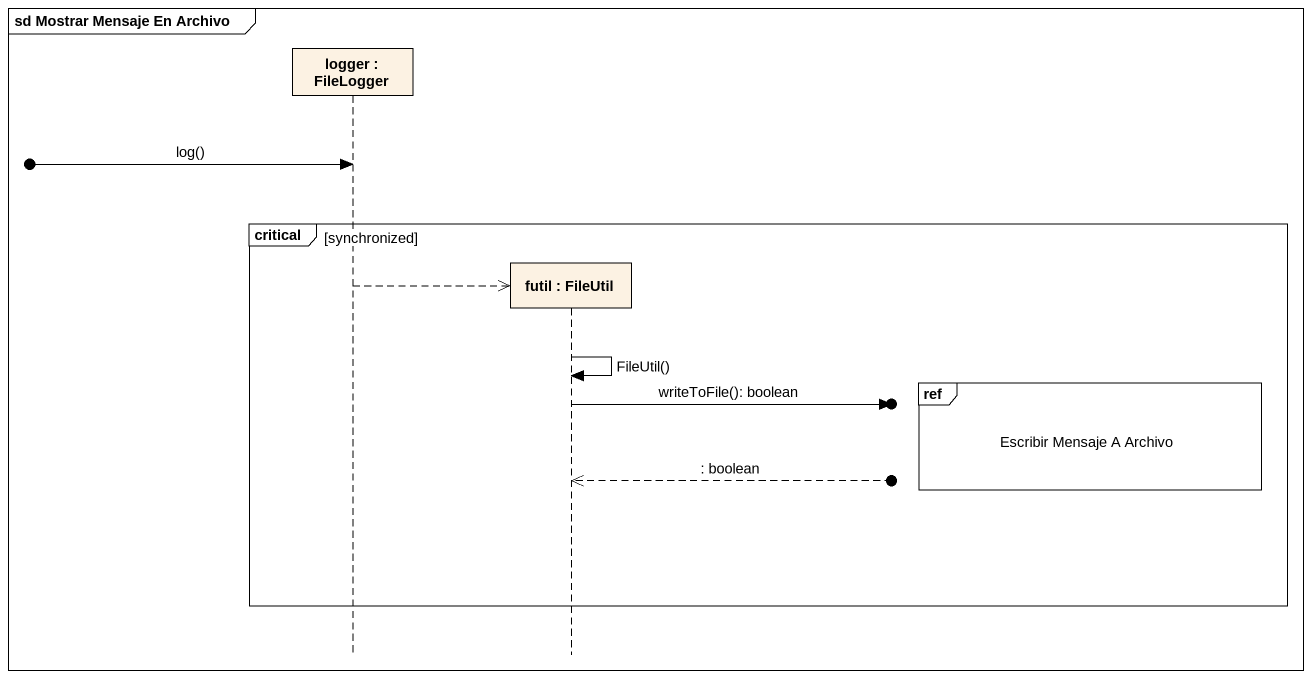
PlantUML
@startuml
mainframe sd Mostrar Mensaje En Archivo
hide footbox
participant "logger : FileLogger" as logger
participant "futil : FileUtil" as futil

[o-> logger : log()
critical synchronized
  logger -->> futil **
  futil -> futil : FileUtil()
  ref over futil : Escribir Mensaje A Archivo
  futil ->o] : writeToFile(): boolean
  futil <<--o] : : boolean
end
@enduml
